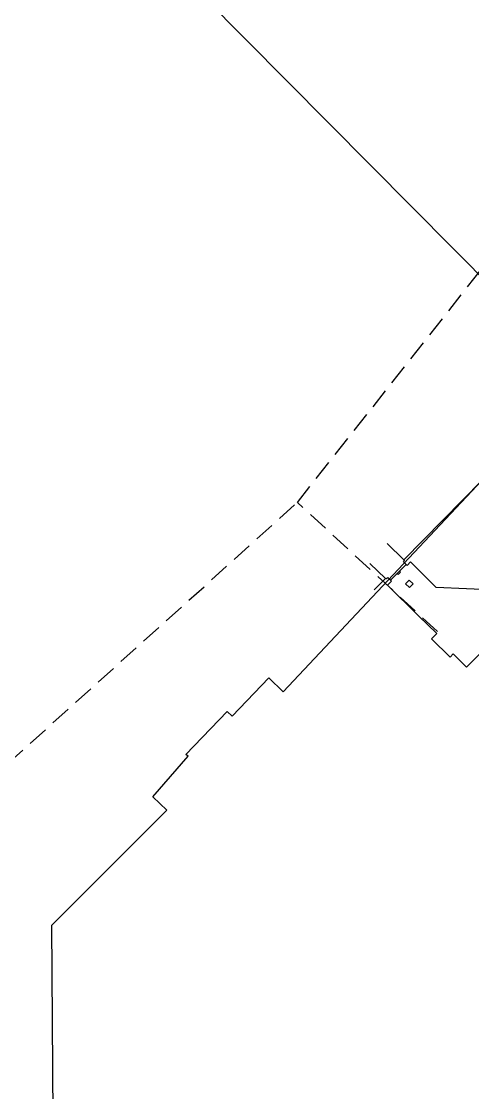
# Model space of a CAD drawing. Header units: inches. Extents: x 2320 to 12644, y -1199 to 8127.
# Drawn here: x 4899 to 5254, y 5929 to 6771 of the extents above; entities that cross this region are included whole.
import ezdxf

# ---------------------------------------------------------------- set-up
doc = ezdxf.new("R2010")
doc.units = ezdxf.units.IN
doc.header["$LTSCALE"] = 32
doc.header["$MEASUREMENT"] = 0
doc.linetypes.add('DASHED', pattern=[0.75, 0.5, -0.25])
doc.layers.add('Buildings', color=1, linetype='Continuous')
doc.layers.add('Floor Plan', color=4, linetype='Continuous')
doc.layers.add('Pathways', color=30, linetype='DASHED', lineweight=30)

msp = doc.modelspace()

# ---------------------------------------------------------------- linework, layer by layer
at = {"layer": 'Buildings'}
for p, q in [((5271.43, 6559.46), (4935.19, 6897.81)), ((5104.89, 6243.73), (5261.39, 6410.25)), ((5064.62, 6224.77), (5093.38, 6254.78)), ((5093.38, 6254.78), (5104.89, 6243.73)), ((5028.18, 6194.59), (5060.78, 6228.45)), ((5060.78, 6228.45), (5064.62, 6224.77)), ((5002.24, 6161.16), (5030.06, 6193.34)), ((5030.06, 6193.34), (5028.18, 6194.59)), ((5013.13, 6150.71), (5002.24, 6161.16)), ((4922.85, 6060.43), (5013.13, 6150.71)), ((4924.1, 5876.11), (4922.85, 6060.43))]:
    msp.add_line(p, q, dxfattribs=at)
at = {"layer": 'Floor Plan'}
for p, q in [((5199.78, 6347.64), (5261.39, 6410.25)), ((5199.78, 6347.64), (5186.73, 6360.48)), ((5185.19, 6332.82), (5173.1, 6344.72)), ((5196.26, 6338.75), (5201.47, 6344.04)), ((5199.37, 6346.1), (5200.34, 6347.09)), ((5202.24, 6343.27), (5199.37, 6346.1)), ((5200.34, 6347.09), (5199.78, 6347.64)), ((5204.87, 6345.95), (5202.24, 6343.27)), ((5225.18, 6325.96), (5204.87, 6345.95)), ((5185.64, 6333.27), (5176.47, 6323.95)), ((5186.21, 6332.72), (5185.64, 6333.27)), ((5187.18, 6333.71), (5186.21, 6332.72)), ((5190.05, 6330.89), (5187.18, 6333.71)), ((5194.48, 6336.93), (5189.28, 6331.65)), ((5187.42, 6328.21), (5186.89, 6327.68)), ((5186.89, 6327.68), (5211.33, 6303.63)), ((5187.42, 6328.21), (5190.05, 6330.89)), ((5309.46, 6322.1), (5225.18, 6325.96)), ((5211.33, 6303.63), (5225.58, 6289.61)), ((5224.12, 6288.13), (5221.53, 6285.5)), ((5221.53, 6285.5), (5236.07, 6271.19)), ((5225.58, 6289.61), (5224.12, 6288.13)), ((5249.1, 6263.35), (5270.18, 6284.77)), ((5236.07, 6271.19), (5238.56, 6273.73)), ((5238.56, 6273.73), (5249.1, 6263.35))]:
    msp.add_line(p, q, dxfattribs=at)
for points in [[(5196.26, 6338.75), (5197.07, 6337.96), (5195.28, 6336.14), (5194.48, 6336.93)], [(5194.48, 6336.93), (5195.28, 6336.14), (5197.07, 6337.96), (5196.26, 6338.75)], [(5203.98, 6331.6), (5206.98, 6328.64), (5204.15, 6325.77), (5201.15, 6328.72)]]:
    msp.add_lwpolyline(points, close=True, dxfattribs=at)
at = {"layer": 'Pathways'}
for points in [[(4699.66, 5283.03), (4709.69, 6026.58), (5115.94, 6392.7), (5262.65, 6578.27), (5348.53, 6669.36), (5469.53, 6797.7), (5579.89, 6693.65), (5663.79, 6782.63), (5556.05, 6885.47), (6233.13, 7557.54), (6208.54, 7580.53), (6263.22, 7639.04), (5850.71, 8051.56)], [(5226.29, 6291.14), (5115.94, 6392.7)]]:
    msp.add_lwpolyline(points, dxfattribs=at)

doc.saveas('drawing.dxf')
